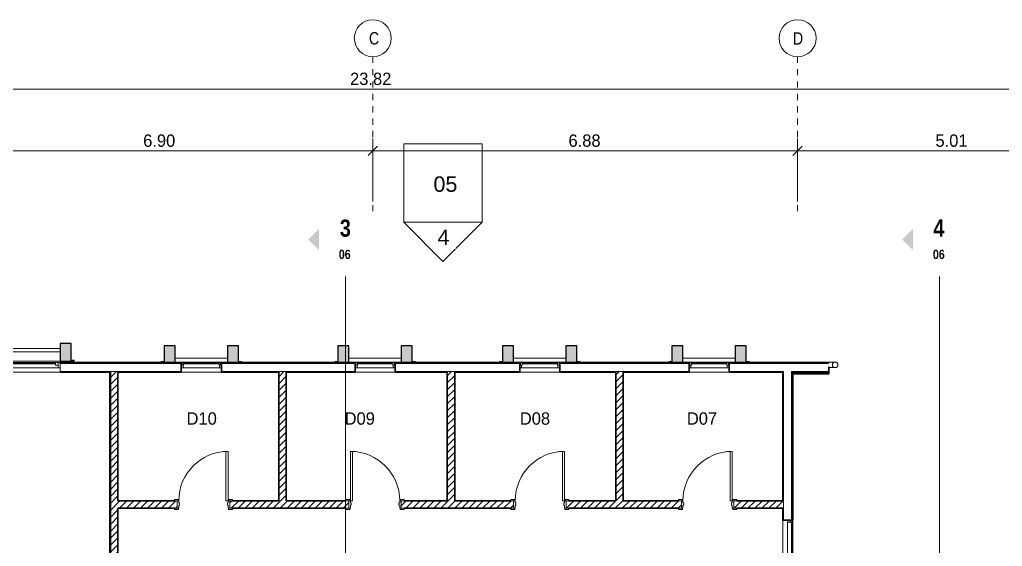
# Model space of a CAD drawing. Header units: metres. Extents: x -3 to 175, y -5 to 18.
# Drawn here: x 151.13 to 167.06, y 9.44 to 17.96 of the extents above; entities that cross this region are included whole.
import ezdxf

# ---------------------------------------------------------------- set-up
doc = ezdxf.new("R2010")
doc.units = ezdxf.units.M
doc.linetypes.add('Grid Line', pattern=[0.022225, 0.0127, -0.003175, 0.003175, -0.003175])
for name, color, linetype, lineweight in [('A-ANNO-DIMS', 7, 'Continuous', 9), ('A-ANNO-DIMS-100', 7, 'Continuous', 9), ('A-DOOR', 7, 'Continuous', 9), ('A-DOOR-FRAM', 7, 'Continuous', 18), ('A-FLOR-HRAL', 7, 'Continuous', 9), ('A-GENM', 7, 'Continuous', 9), ('A-GLAZ', 7, 'Continuous', 9), ('A-WALL', 7, 'Continuous', 9), ('A-WALL-PATT', 7, 'Continuous', 35), ('G-ANNO-SYMB', 7, 'Continuous', 9), ('G-ANNO-TEXT', 7, 'Continuous', 9), ('I-WALL', 7, 'Continuous', 9), ('P-PIPE', 7, 'Continuous', 9), ('S-GRID', 7, 'Continuous', 9), ('S-GRID-IDEN', 7, 'Continuous', 9)]:
    doc.layers.add(name, color=color, linetype=linetype, lineweight=lineweight)
doc.styles.add('Arial', font='arial.ttf', dxfattribs={"height": 0.25})
doc.styles.add('Century Gothic_1', font='GOTHIC.TTF', dxfattribs={"height": 0.2})
doc.styles.add('Saira Condensed', font='SairaCondensed-Regular.ttf', dxfattribs={"height": 0.2})
doc.styles.add('Saira Condensed_B', font='', dxfattribs={"height": 0.15})
doc.styles.add('Saira Condensed_B_1', font='', dxfattribs={"height": 0.28})
doc.styles.get('Saira Condensed_B').set_extended_font_data('Saira Condensed', bold=True)
doc.styles.get('Saira Condensed_B_1').set_extended_font_data('Saira Condensed', bold=True)
doc.dimstyles.new('FCA_N_Cotas_E100', dxfattribs={"dimscale": 0.3048, "dimtxt": 0.208834, "dimasz": 0.492126, "dimexe": 0.656168, "dimexo": 0.656168, "dimgap": 0.032808, "dimtad": 1, "dimrnd": 0.01, "dimzin": 0, "dimdsep": 46, "dimtxsty": 'Century Gothic_1', "dimblk1": 'OBLIQUE', "dimblk2": 'OBLIQUE', "dimsah": 1, "dimcen": 0.09, "dimdle": 0.656168, "dimazin": 2, "dimtfac": 1, "dimtdec": 4, "dimtix": 1, "dimtmove": 0, "dimatfit": 3, "dimfxl": 1, "dimtvp": 1, "dimtolj": 1, "dimtzin": 0, "dimarcsym": 2})
pattern_1 = [(45, (150.84138, 0), (-0.05656854, 0.05656854), [])]

# ---------------------------------------------------------------- blocks, each defined once
blk = doc.blocks.new('M_Corniza Generica - Blanco-V224-N-Hab-02')
at = {"layer": 'A-GENM', "true_color": 0xc0c0c0}
h = blk.add_hatch(color=9, dxfattribs=at)
h.paths.add_polyline_path([(13.407, 12.259), (13.412, 12.259), (13.412, 12.343), (13.407, 12.346), (13.407, 12.305)])
h.paths.add_polyline_path([(13.407, 12.412), (13.412, 12.417), (13.411, 12.419), (13.407, 12.419), (13.407, 12.413)])
at = {"layer": 'A-GENM', "lineweight": 25}
for p, q in [((13.412, 12.419), (13.407, 12.419)), ((13.407, 12.419), (13.407, 12.411)), ((13.407, 12.346), (13.407, 12.259)), ((13.412, 12.416), (13.412, 12.419)), ((13.412, 12.259), (13.412, 12.343)), ((13.407, 12.259), (13.412, 12.259))]:
    blk.add_line(p, q, dxfattribs=at)
blk = doc.blocks.new('M_Ventana Ponton - 650 x 1500 mm-2529117-N-Hab-02')
at = {"layer": 'A-GLAZ'}
for p, q in [((0.325, 0.08), (-0.325, 0.08)), ((-0.29325, 0.0089), (0.29325, 0.0089)), ((-0.325, -0.08), (0.325, -0.08)), ((0.2869, -0.08), (-0.2869, -0.08))]:
    blk.add_line(p, q, dxfattribs=at)
at = {"layer": 'A-GLAZ', "lineweight": 18}
for p, q in [((-0.29325, 0.0089), (-0.325, 0.0089)), ((-0.29325, -0.03555), (-0.29325, 0.0089)), ((0.325, 0.0089), (0.29325, 0.0089)), ((0.29325, -0.03555), (0.29325, 0.0089)), ((-0.2869, -0.08), (-0.325, -0.08)), ((-0.3123, -0.08), (-0.3123, -0.03555)), ((-0.3123, -0.03555), (-0.29325, -0.03555)), ((-0.2869, -0.03555), (-0.29325, -0.03555)), ((-0.2869, -0.08), (-0.2869, -0.03555)), ((0.2869, -0.03555), (0.29325, -0.03555)), ((0.2869, -0.08), (0.2869, -0.03555)), ((0.325, -0.08), (0.2869, -0.08)), ((0.3123, -0.03555), (0.29325, -0.03555)), ((0.3123, -0.08), (0.3123, -0.03555))]:
    blk.add_line(p, q, dxfattribs=at)
at = {"layer": 'A-GLAZ', "lineweight": 25}
blk.add_line((0.2869, -0.057775), (-0.2869, -0.057775), dxfattribs=at)
blk = doc.blocks.new('M_Ventana Ponton - 650 x 1500 mm-2528099-N-Hab-02')
at = {"layer": 'A-GLAZ'}
for p, q in [((-0.325, 0.08), (0.325, 0.08)), ((0.2869, 0.08), (-0.2869, 0.08)), ((0.325, -0.08), (-0.325, -0.08)), ((-0.29325, -0.0089), (0.29325, -0.0089))]:
    blk.add_line(p, q, dxfattribs=at)
at = {"layer": 'A-GLAZ', "lineweight": 18}
for p, q in [((-0.2869, 0.08), (-0.325, 0.08)), ((-0.3123, 0.08), (-0.3123, 0.03555)), ((-0.3123, 0.03555), (-0.29325, 0.03555)), ((-0.2869, 0.03555), (-0.29325, 0.03555)), ((-0.29325, 0.03555), (-0.29325, -0.0089)), ((-0.2869, 0.08), (-0.2869, 0.03555)), ((0.2869, 0.08), (0.2869, 0.03555)), ((0.325, 0.08), (0.2869, 0.08)), ((0.2869, 0.03555), (0.29325, 0.03555)), ((0.29325, 0.03555), (0.29325, -0.0089)), ((0.3123, 0.03555), (0.29325, 0.03555)), ((0.3123, 0.08), (0.3123, 0.03555)), ((-0.29325, -0.0089), (-0.325, -0.0089)), ((0.325, -0.0089), (0.29325, -0.0089))]:
    blk.add_line(p, q, dxfattribs=at)
at = {"layer": 'A-GLAZ', "lineweight": 25}
blk.add_line((0.2869, 0.057775), (-0.2869, 0.057775), dxfattribs=at)
blk = doc.blocks.new('M_Window-Double-Hung-Double - 1650 x 2250-2534712-N-Hab-02')
at = {"layer": 'A-GLAZ'}
for p, q in [((-0.825, 0.08), (0.825, 0.08)), ((0.793, 0.009), (-0.793, 0.009)), ((0.825, -0.08), (-0.825, -0.08)), ((-0.749, -0.08), (-0.03, -0.08)), ((0.03, -0.08), (0.749, -0.08))]:
    blk.add_line(p, q, dxfattribs=at)
at = {"layer": 'A-GLAZ', "lineweight": 18}
for p, q in [((-0.825, -0.08), (-0.825, 0.08)), ((-0.825, 0.009), (-0.793, 0.009)), ((-0.793, -0.08), (-0.793, 0.009)), ((0.793, 0.009), (0.825, 0.009)), ((0.793, -0.08), (0.793, 0.009)), ((0.825, 0.08), (0.825, -0.08)), ((-0.825, -0.08), (-0.749, -0.08)), ((-0.793, -0.036), (-0.749, -0.036)), ((-0.749, -0.08), (-0.749, -0.036)), ((0.03, -0.036), (-0.03, -0.036)), ((-0.03, -0.036), (-0.03, -0.08)), ((-0.03, -0.08), (0.03, -0.08)), ((0.03, -0.08), (0.03, -0.036)), ((0.749, -0.08), (0.749, -0.036)), ((0.793, -0.036), (0.749, -0.036)), ((0.749, -0.08), (0.825, -0.08))]:
    blk.add_line(p, q, dxfattribs=at)
at = {"layer": 'A-GLAZ', "lineweight": 25}
for p, q in [((-0.749, -0.058), (-0.03, -0.058)), ((0.03, -0.058), (0.749, -0.058))]:
    blk.add_line(p, q, dxfattribs=at)
blk = doc.blocks.new('M_Marco Ventanas Fachada Ext - M_Marco Ventanas Fachada Ext-2575492-N-Hab-02')
at = {"layer": 'A-GENM', "true_color": 0xc0c0c0}
h = blk.add_hatch(color=9, dxfattribs=at)
h.paths.add_polyline_path([(9.144, 12.419), (9.324, 12.419), (9.324, 12.684), (9.144, 12.684), (9.144, 12.483)])
h.paths.add_polyline_path([(8.297, 12.419), (8.297, 12.684), (8.117, 12.684), (8.117, 12.419), (8.275, 12.419)])
h = blk.add_hatch(color=9, dxfattribs=at)
h.paths.add_polyline_path([(9.374, 12.419), (9.374, 12.427), (9.324, 12.427), (9.324, 12.419)])
h.paths.add_polyline_path([(8.067, 12.419), (8.117, 12.419), (8.117, 12.427), (8.067, 12.427)])
at = {"layer": 'A-GENM', "lineweight": 25}
for p, q in [((8.117, 12.684), (8.117, 12.419)), ((8.297, 12.684), (8.117, 12.684)), ((8.297, 12.419), (8.297, 12.684)), ((9.324, 12.684), (9.144, 12.684)), ((9.144, 12.684), (9.144, 12.419)), ((9.324, 12.419), (9.324, 12.684)), ((8.117, 12.427), (8.067, 12.427)), ((8.067, 12.427), (8.067, 12.419)), ((8.067, 12.419), (8.117, 12.419)), ((8.117, 12.419), (8.117, 12.427)), ((8.117, 12.419), (8.297, 12.419)), ((9.144, 12.419), (9.324, 12.419)), ((9.374, 12.427), (9.324, 12.427)), ((9.324, 12.427), (9.324, 12.419)), ((9.324, 12.419), (9.374, 12.419)), ((9.374, 12.419), (9.374, 12.427))]:
    blk.add_line(p, q, dxfattribs=at)
at = {"layer": 'A-GENM'}
for p, q in [((8.297, 12.487), (9.144, 12.487)), ((8.297, 12.424), (9.144, 12.424))]:
    blk.add_line(p, q, dxfattribs=at)
blk = doc.blocks.new('M_Marco Ventanas Fachada Ext - M_Marco Ventanas Fachada Ext-V229-N-Hab-02')
at = {"layer": 'A-GENM', "true_color": 0xc0c0c0}
h = blk.add_hatch(color=9, dxfattribs=at)
h.paths.add_polyline_path([(11.892, 12.419), (12.067, 12.419), (12.067, 12.684), (11.887, 12.684), (11.887, 12.419)])
h.paths.add_polyline_path([(10.86, 12.419), (11.04, 12.419), (11.04, 12.684), (10.86, 12.684), (10.86, 12.483)])
h = blk.add_hatch(color=9, dxfattribs=at)
h.paths.add_polyline_path([(12.117, 12.419), (12.117, 12.427), (12.067, 12.427), (12.067, 12.419)])
h.paths.add_polyline_path([(10.81, 12.419), (10.86, 12.419), (10.86, 12.427), (10.81, 12.427)])
at = {"layer": 'A-GENM', "lineweight": 25}
for p, q in [((10.86, 12.684), (10.86, 12.419)), ((11.04, 12.684), (10.86, 12.684)), ((11.04, 12.419), (11.04, 12.684)), ((12.067, 12.684), (11.887, 12.684)), ((11.887, 12.684), (11.887, 12.419)), ((12.067, 12.419), (12.067, 12.684)), ((10.86, 12.427), (10.81, 12.427)), ((10.81, 12.427), (10.81, 12.419)), ((10.81, 12.419), (10.86, 12.419)), ((10.86, 12.419), (10.86, 12.427)), ((10.86, 12.419), (11.04, 12.419)), ((11.887, 12.419), (12.067, 12.419)), ((12.117, 12.427), (12.067, 12.427)), ((12.067, 12.427), (12.067, 12.419)), ((12.067, 12.419), (12.117, 12.419)), ((12.117, 12.419), (12.117, 12.427))]:
    blk.add_line(p, q, dxfattribs=at)
at = {"layer": 'A-GENM'}
for p, q in [((11.04, 12.487), (11.887, 12.487)), ((11.04, 12.424), (11.887, 12.424))]:
    blk.add_line(p, q, dxfattribs=at)
blk = doc.blocks.new('M_Marco Ventanas Fachada Ext-2 - M_Marco Ventanas Fachada Ext-2-2579068-N-Hab-02')
at = {"layer": 'A-GENM', "true_color": 0xc0c0c0}
h = blk.add_hatch(color=9, dxfattribs=at)
h.paths.add_polyline_path([(0.949, 12.439), (1.129, 12.439), (1.129, 12.724), (0.949, 12.724), (0.949, 12.483)])
h.paths.add_polyline_path([(-0.701, 12.439), (-0.701, 12.724), (-0.881, 12.724), (-0.881, 12.439)])
h = blk.add_hatch(color=9, dxfattribs=at)
h.paths.add_polyline_path([(1.179, 12.439), (1.179, 12.447), (1.129, 12.447), (1.129, 12.439)])
h.paths.add_polyline_path([(-0.931, 12.439), (-0.881, 12.439), (-0.881, 12.447), (-0.931, 12.447)])
at = {"layer": 'A-GENM', "lineweight": 25}
for p, q in [((-0.881, 12.724), (-0.881, 12.439)), ((-0.701, 12.724), (-0.881, 12.724)), ((-0.701, 12.439), (-0.701, 12.724)), ((0.949, 12.724), (0.949, 12.439)), ((1.129, 12.724), (0.949, 12.724)), ((1.129, 12.439), (1.129, 12.724)), ((-0.881, 12.447), (-0.931, 12.447)), ((-0.931, 12.447), (-0.931, 12.439)), ((-0.931, 12.439), (-0.881, 12.439)), ((-0.881, 12.439), (-0.881, 12.447)), ((-0.881, 12.439), (-0.701, 12.439)), ((0.949, 12.439), (1.129, 12.439)), ((1.179, 12.447), (1.129, 12.447)), ((1.129, 12.447), (1.129, 12.439)), ((1.129, 12.439), (1.179, 12.439)), ((1.179, 12.439), (1.179, 12.447))]:
    blk.add_line(p, q, dxfattribs=at)
at = {"layer": 'A-GENM'}
for p, q in [((0.949, 12.643), (-0.701, 12.643)), ((-0.701, 12.439), (0.949, 12.439))]:
    blk.add_line(p, q, dxfattribs=at)
blk = doc.blocks.new('Railing - Railing-2581177-N-Hab-02')
at = {"layer": 'A-FLOR-HRAL'}
for p, q in [((-0.881, 12.641), (-0.881, 12.591)), ((0.949, 12.641), (-0.701, 12.641)), ((-0.701, 12.591), (0.949, 12.591))]:
    blk.add_line(p, q, dxfattribs=at)
blk = doc.blocks.new('M_Door-Interior-Single-Flush_Panel-Wood - 800 x 2100mm-3154804-N-Hab-02')
at = {"layer": 'A-DOOR'}
for p, q in [((-0.47135, 0.083175), (-0.40635, 0.083175)), ((-0.47135, 0.063175), (-0.47135, 0.083175)), ((-0.40635, 0.063175), (-0.47135, 0.063175)), ((-0.40635, 0.083175), (-0.40635, 0.063175)), ((0.40635, 0.083175), (0.47135, 0.083175)), ((0.40635, 0.063175), (0.40635, 0.083175)), ((0.47135, 0.063175), (0.40635, 0.063175)), ((0.47135, 0.083175), (0.47135, 0.063175)), ((-0.47135, -0.056825), (-0.40635, -0.056825)), ((-0.47135, -0.076825), (-0.47135, -0.056825)), ((-0.40635, -0.076825), (-0.47135, -0.076825)), ((-0.40635, -0.056825), (-0.40635, -0.076825)), ((0.40635, -0.056825), (0.47135, -0.056825)), ((0.40635, -0.076825), (0.40635, -0.056825)), ((0.47135, -0.076825), (0.40635, -0.076825)), ((0.47135, -0.056825), (0.47135, -0.076825))]:
    blk.add_line(p, q, dxfattribs=at)
at = {"layer": 'A-DOOR', "lineweight": 18}
for p, q in [((0.365, -0.056825), (0.4, -0.056825)), ((0.365, -0.856825), (0.365, -0.056825)), ((0.4, -0.056825), (0.4, -0.856825)), ((0.4, -0.856825), (0.365, -0.856825))]:
    blk.add_line(p, q, dxfattribs=at)
at = {"layer": 'A-DOOR'}
blk.add_arc((0.4, -0.056825), 0.8, 180, 270, dxfattribs=at)
at = {"layer": 'A-DOOR-FRAM'}
for p, q in [((-0.425, -0.056825), (-0.425, 0.063175)), ((-0.40635, 0.063175), (-0.4, 0.063175)), ((-0.4, 0.063175), (-0.4, 0.0131)), ((-0.4, 0.0131), (-0.3873, 0.0131)), ((-0.3873, 0.0131), (-0.3873, -0.021825)), ((0.3873, 0.0131), (0.4, 0.0131)), ((0.3873, -0.021825), (0.3873, 0.0131)), ((0.4, 0.063175), (0.40635, 0.063175)), ((0.4, 0.0131), (0.4, 0.063175)), ((0.425, 0.063175), (0.425, -0.056825)), ((-0.4, -0.056825), (-0.40635, -0.056825)), ((-0.4, -0.021825), (-0.4, -0.056825)), ((-0.3873, -0.021825), (-0.4, -0.021825)), ((0.4, -0.021825), (0.3873, -0.021825)), ((0.4, -0.056825), (0.4, -0.021825)), ((0.40635, -0.056825), (0.4, -0.056825))]:
    blk.add_line(p, q, dxfattribs=at)
blk = doc.blocks.new('M_Door-Interior-Single-Flush_Panel-Wood - 800 x 2100mm-3153382-N-Hab-02')
at = {"layer": 'A-DOOR', "lineweight": 18}
for p, q in [((0.4, 0.856825), (0.365, 0.856825)), ((0.365, 0.856825), (0.365, 0.056825)), ((0.4, 0.056825), (0.4, 0.856825)), ((0.365, 0.056825), (0.4, 0.056825))]:
    blk.add_line(p, q, dxfattribs=at)
at = {"layer": 'A-DOOR'}
for p, q in [((-0.40635, 0.076825), (-0.47135, 0.076825)), ((-0.47135, 0.076825), (-0.47135, 0.056825)), ((-0.47135, 0.056825), (-0.40635, 0.056825)), ((-0.40635, 0.056825), (-0.40635, 0.076825)), ((0.47135, 0.076825), (0.40635, 0.076825)), ((0.40635, 0.076825), (0.40635, 0.056825)), ((0.40635, 0.056825), (0.47135, 0.056825)), ((0.47135, 0.056825), (0.47135, 0.076825)), ((-0.40635, -0.063175), (-0.47135, -0.063175)), ((-0.47135, -0.063175), (-0.47135, -0.083175)), ((-0.47135, -0.083175), (-0.40635, -0.083175)), ((-0.40635, -0.083175), (-0.40635, -0.063175)), ((0.47135, -0.063175), (0.40635, -0.063175)), ((0.40635, -0.063175), (0.40635, -0.083175)), ((0.40635, -0.083175), (0.47135, -0.083175)), ((0.47135, -0.083175), (0.47135, -0.063175))]:
    blk.add_line(p, q, dxfattribs=at)
blk.add_arc((0.4, 0.056825), 0.8, 90, 180, dxfattribs=at)
at = {"layer": 'A-DOOR-FRAM'}
for p, q in [((-0.425, 0.056825), (-0.425, -0.063175)), ((-0.4, 0.056825), (-0.40635, 0.056825)), ((-0.4, 0.021825), (-0.4, 0.056825)), ((-0.3873, 0.021825), (-0.4, 0.021825)), ((-0.3873, -0.0131), (-0.3873, 0.021825)), ((0.4, 0.021825), (0.3873, 0.021825)), ((0.3873, 0.021825), (0.3873, -0.0131)), ((0.4, 0.056825), (0.4, 0.021825)), ((0.40635, 0.056825), (0.4, 0.056825)), ((0.425, -0.063175), (0.425, 0.056825)), ((-0.40635, -0.063175), (-0.4, -0.063175)), ((-0.4, -0.063175), (-0.4, -0.0131)), ((-0.4, -0.0131), (-0.3873, -0.0131)), ((0.3873, -0.0131), (0.4, -0.0131)), ((0.4, -0.0131), (0.4, -0.063175)), ((0.4, -0.063175), (0.40635, -0.063175))]:
    blk.add_line(p, q, dxfattribs=at)
blk = doc.blocks.new('Grid - 3mm-1144979-N-Hab-02')
at = {"layer": 'S-GRID-IDEN', "color": 253, "true_color": 0xaaaaaa}
blk.add_circle((0, 0), 0.003, dxfattribs=at)
blk = doc.blocks.new('DIMBLOCK26-N-Hab-02')
at = {"layer": 'A-ANNO-DIMS-100'}
for p, q in [((149.959, 15.84), (149.959, 16.04)), ((156.857, 15.84), (156.857, 16.04)), ((149.959, 15.84), (156.857, 15.84)), ((149.959, 15.84), (149.959, 15.024)), ((156.857, 15.84), (156.857, 15.024))]:
    blk.add_line(p, q, dxfattribs=at)
at = {"layer": 'A-ANNO-DIMS-100', "lineweight": 35}
for p, q in [((149.959, 15.84), (149.884, 15.765)), ((149.959, 15.84), (150.034, 15.915)), ((156.857, 15.84), (156.782, 15.765)), ((156.857, 15.84), (156.932, 15.915))]:
    blk.add_line(p, q, dxfattribs=at)
at = {"layer": 'A-ANNO-DIMS-100', "color": 0, "insert": (153.136, 16.107), "char_height": 0.2, "width": 0.65236, "attachment_point": 1, "line_spacing_factor": 0.984502, "style": 'Century Gothic_1'}
blk.add_mtext('6.90', dxfattribs=at)
blk = doc.blocks.new('_Oblique')
at = {"color": 0, "linetype": 'ByBlock', "lineweight": -2}
blk.add_line((-0.5, -0.5), (0.5, 0.5), dxfattribs=at)
blk = doc.blocks.new('DIMBLOCK27-N-Hab-02')
at = {"layer": 'A-ANNO-DIMS-100'}
for p, q in [((156.857, 15.84), (156.857, 16.04)), ((163.74, 15.84), (163.74, 16.04)), ((156.857, 15.84), (163.74, 15.84)), ((156.857, 15.84), (156.857, 15.024)), ((163.74, 15.84), (163.74, 15.024))]:
    blk.add_line(p, q, dxfattribs=at)
at = {"layer": 'A-ANNO-DIMS-100', "lineweight": 35}
for p, q in [((156.857, 15.84), (156.782, 15.765)), ((156.857, 15.84), (156.932, 15.915)), ((163.74, 15.84), (163.665, 15.765)), ((163.74, 15.84), (163.815, 15.915))]:
    blk.add_line(p, q, dxfattribs=at)
at = {"layer": 'A-ANNO-DIMS-100', "color": 0, "insert": (160.027, 16.107), "char_height": 0.2, "width": 0.65236, "attachment_point": 1, "line_spacing_factor": 0.984502, "style": 'Century Gothic_1'}
blk.add_mtext('6.88', dxfattribs=at)
blk = doc.blocks.new('DIMBLOCK28-N-Hab-02')
at = {"layer": 'A-ANNO-DIMS-100'}
for p, q in [((163.74, 15.84), (163.74, 16.04)), ((168.749, 15.84), (168.749, 16.04)), ((163.74, 15.84), (168.949, 15.84)), ((163.74, 15.84), (163.74, 15.024)), ((168.749, 15.84), (168.749, 15.024))]:
    blk.add_line(p, q, dxfattribs=at)
at = {"layer": 'A-ANNO-DIMS-100', "lineweight": 35}
for p, q in [((163.74, 15.84), (163.665, 15.765)), ((163.74, 15.84), (163.815, 15.915)), ((168.749, 15.84), (168.674, 15.765)), ((168.749, 15.84), (168.824, 15.915))]:
    blk.add_line(p, q, dxfattribs=at)
at = {"layer": 'A-ANNO-DIMS-100', "color": 0, "insert": (165.973, 16.107), "char_height": 0.2, "width": 0.65236, "attachment_point": 1, "line_spacing_factor": 0.984502, "style": 'Century Gothic_1'}
blk.add_mtext('5.01', dxfattribs=at)
blk = doc.blocks.new('DIMBLOCK31-N-Hab-02')
at = {"layer": 'A-ANNO-DIMS-100'}
for p, q in [((144.926, 16.84), (144.926, 17.04)), ((168.749, 16.84), (168.749, 17.04)), ((144.726, 16.84), (168.949, 16.84)), ((144.926, 16.84), (144.926, 15.024)), ((168.749, 16.84), (168.749, 15.024))]:
    blk.add_line(p, q, dxfattribs=at)
at = {"layer": 'A-ANNO-DIMS-100', "lineweight": 35}
for p, q in [((144.926, 16.84), (145.001, 16.915)), ((168.749, 16.84), (168.824, 16.915)), ((144.926, 16.84), (144.851, 16.765)), ((168.749, 16.84), (168.674, 16.765))]:
    blk.add_line(p, q, dxfattribs=at)
at = {"layer": 'A-ANNO-DIMS-100', "color": 0, "insert": (156.488, 17.107), "char_height": 0.2, "width": 0.83931, "attachment_point": 1, "line_spacing_factor": 0.984502, "style": 'Century Gothic_1'}
blk.add_mtext('23.82', dxfattribs=at)
blk = doc.blocks.new('Elevation - Detail Number-1115207-N-Hab-02')
at = {"layer": 'G-ANNO-SYMB'}
for p, q in [((-0.00635, -0.00635), (-0.00635, 0.00635)), ((-0.00635, 0.00635), (0.00635, 0.00635)), ((0.00635, 0.00635), (0.00635, -0.00635)), ((0.00635, -0.00635), (-0.00635, -0.00635))]:
    blk.add_line(p, q, dxfattribs=at)
blk = doc.blocks.new('Elevation - Detail Number-1115155-N-Hab-02')
at = {"layer": 'G-ANNO-SYMB'}
for p, q in [((0, 0.00635), (-0.00635, 0)), ((0.00635, 0), (0, 0.00635)), ((-0.00635, 0), (0.00635, 0))]:
    blk.add_line(p, q, dxfattribs=at)
blk = doc.blocks.new('Section - Símbolo_Detalle_Plano-1146154-N-Hab-02')
at = {"layer": 'G-ANNO-SYMB', "true_color": 0x808080}
blk.add_hatch(color=8, dxfattribs=at).paths.add_polyline_path([(-0.0043, 0.0043), (-0.0077, 0.0043), (-0.006, 0.006)])

msp = doc.modelspace()

# ---------------------------------------------------------------- hatches: boundary and pattern name
at = {"layer": 'A-WALL-PATT', "lineweight": 9}
h = msp.add_hatch(dxfattribs=at)
h.set_pattern_fill('FP_3', color=256, style=0, pattern_type=2)
h.set_pattern_definition(pattern_1)
h.paths.add_polyline_path([(152.606, 9.043), (152.726, 9.043), (152.726, 12.269), (152.606, 12.269), (152.606, 11.064)])
h = msp.add_hatch(dxfattribs=at)
h.set_pattern_fill('FP_3', color=256, style=0, pattern_type=2)
h.set_pattern_definition(pattern_1)
h.paths.add_polyline_path([(155.335, 10.178), (155.455, 10.178), (155.455, 12.269), (155.335, 12.269), (155.335, 11.064)])
h = msp.add_hatch(dxfattribs=at)
h.set_pattern_fill('FP_3', color=256, style=0, pattern_type=2)
h.set_pattern_definition(pattern_1)
h.paths.add_polyline_path([(158.064, 10.178), (158.184, 10.178), (158.184, 12.269), (158.064, 12.269), (158.064, 11.064)])
h = msp.add_hatch(dxfattribs=at)
h.set_pattern_fill('FP_3', color=256, style=0, pattern_type=2)
h.set_pattern_definition(pattern_1)
h.paths.add_polyline_path([(160.914, 10.178), (160.914, 12.269), (160.794, 12.269), (160.794, 10.178)])
msp.add_hatch(color=256, dxfattribs=at).paths.add_polyline_path([(164.248, 12.234), (164.248, 12.259), (163.663, 12.259), (163.663, 12.234), (164.124, 12.234)])
h = msp.add_hatch(dxfattribs=at)
h.set_pattern_fill('FP_3', color=256, style=0, pattern_type=2)
h.set_pattern_definition(pattern_1)
h.paths.add_polyline_path([(163.513, 10.058), (163.513, 10.178), (162.707, 10.178), (162.707, 10.058), (163.503, 10.058)])
h.paths.add_polyline_path([(161.857, 10.058), (161.857, 10.178), (159.988, 10.178), (159.988, 10.058), (161.81, 10.058)])
h.paths.add_polyline_path([(159.138, 10.058), (159.138, 10.178), (157.318, 10.178), (157.318, 10.058), (159.092, 10.058)])
h.paths.add_polyline_path([(155.778, 10.058), (156.468, 10.058), (156.468, 10.178), (154.538, 10.178), (154.538, 10.058), (154.585, 10.058)])
h.paths.add_polyline_path([(153.552, 10.058), (153.688, 10.058), (153.688, 10.178), (152.726, 10.178), (152.726, 10.058)])

# ---------------------------------------------------------------- linework, layer by layer
at = {"layer": 'A-WALL'}
for p, q in [((153.753, 12.399), (151.79, 12.399)), ((153.753, 12.269), (151.79, 12.269)), ((152.606, 12.269), (152.606, 12.259)), ((152.726, 12.269), (152.726, 12.259)), ((156.569, 12.399), (154.403, 12.399)), ((156.569, 12.269), (154.403, 12.269)), ((155.335, 12.269), (155.335, 12.259)), ((155.455, 12.269), (155.455, 12.259)), ((159.237, 12.399), (157.219, 12.399)), ((159.237, 12.269), (157.219, 12.269)), ((158.064, 12.269), (158.064, 12.259)), ((158.184, 12.269), (158.184, 12.259)), ((161.98, 12.399), (159.887, 12.399)), ((161.98, 12.269), (159.887, 12.269)), ((160.794, 12.269), (160.794, 12.259)), ((160.914, 12.269), (160.914, 12.259)), ((164.238, 12.399), (162.63, 12.399)), ((163.513, 12.269), (162.63, 12.269)), ((163.513, 12.269), (163.513, 9.863)), ((163.643, 12.269), (163.643, 9.863)), ((164.248, 12.269), (163.643, 12.269)), ((163.663, 12.269), (163.663, 12.259)), ((152.59, 9.043), (152.59, 12.259)), ((163.503, 10.178), (163.513, 10.178)), ((163.503, 10.058), (163.513, 10.058))]:
    msp.add_line(p, q, dxfattribs=at)
at = {"layer": 'A-WALL', "lineweight": 35}
for p, q in [((152.606, 12.259), (152.606, 9.043)), ((152.726, 10.178), (152.726, 12.259)), ((155.335, 12.259), (155.335, 10.178)), ((155.455, 10.178), (155.455, 12.259)), ((158.064, 12.259), (158.064, 10.178)), ((158.184, 10.178), (158.184, 12.259)), ((160.794, 12.259), (160.794, 10.178)), ((160.914, 10.178), (160.914, 12.259)), ((153.642, 10.178), (152.726, 10.178)), ((152.726, 10.058), (153.642, 10.058)), ((152.726, 9.043), (152.726, 10.058)), ((155.335, 10.178), (154.585, 10.178)), ((154.585, 10.058), (156.422, 10.058)), ((156.422, 10.178), (155.455, 10.178)), ((158.064, 10.178), (157.365, 10.178)), ((157.365, 10.058), (159.092, 10.058)), ((159.092, 10.178), (158.184, 10.178)), ((160.794, 10.178), (160.035, 10.178)), ((160.035, 10.058), (161.81, 10.058)), ((161.81, 10.178), (160.914, 10.178)), ((163.503, 10.178), (162.753, 10.178)), ((162.753, 10.058), (163.503, 10.058))]:
    msp.add_line(p, q, dxfattribs=at)
at = {"layer": 'G-ANNO-SYMB', "lineweight": 18}
for p, q in [((156.413, -3.272), (156.413, 13.807)), ((166.039, -3.272), (166.039, 13.807))]:
    msp.add_line(p, q, dxfattribs=at)
at = {"layer": 'I-WALL', "lineweight": 35}
for p, q in [((153.753, 12.419), (151.79, 12.419)), ((153.753, 12.259), (153.753, 12.419)), ((156.569, 12.419), (154.403, 12.419)), ((154.403, 12.419), (154.403, 12.259)), ((156.569, 12.259), (156.569, 12.419)), ((159.237, 12.419), (157.219, 12.419)), ((157.219, 12.419), (157.219, 12.259)), ((159.237, 12.259), (159.237, 12.419)), ((161.98, 12.419), (159.887, 12.419)), ((159.887, 12.419), (159.887, 12.259)), ((161.98, 12.259), (161.98, 12.419)), ((164.248, 12.419), (162.63, 12.419)), ((162.63, 12.419), (162.63, 12.259)), ((164.248, 12.411), (164.248, 12.419)), ((164.248, 12.234), (164.248, 12.346)), ((151.79, 12.259), (152.606, 12.259)), ((152.726, 12.259), (153.753, 12.259)), ((154.403, 12.259), (155.335, 12.259)), ((155.455, 12.259), (156.569, 12.259)), ((157.219, 12.259), (158.064, 12.259)), ((158.184, 12.259), (159.237, 12.259)), ((159.887, 12.259), (160.794, 12.259)), ((160.914, 12.259), (161.98, 12.259)), ((162.63, 12.259), (163.503, 12.259)), ((163.503, 12.259), (163.503, 10.178)), ((163.663, 12.259), (164.248, 12.259)), ((163.663, 12.259), (163.663, 9.863)), ((163.663, 12.234), (164.248, 12.234)), ((163.503, 10.058), (163.503, 9.863)), ((163.503, 9.863), (163.663, 9.863))]:
    msp.add_line(p, q, dxfattribs=at)
at = {"layer": 'P-PIPE', "color": 9, "true_color": 0xc0c0c0}
for p, q in [((164.349, 12.424), (164.036, 12.424)), ((164.244, 12.334), (164.349, 12.334))]:
    msp.add_line(p, q, dxfattribs=at)
for centre, start_param, end_param in [((164.036, 12.379), 0, 0.455509), ((164.349, 12.379), 0, 1.570796), ((164.349, 12.379), 4.712389, 6.283185), ((164.349, 12.379), 1.570796, 3.141593), ((164.349, 12.379), 3.141593, 4.712389)]:
    msp.add_ellipse(centre, major_axis=(0, 0.045), ratio=0.995848, start_param=start_param, end_param=end_param, dxfattribs=at)
at = {"layer": 'S-GRID', "color": 254, "linetype": 'Grid Line', "true_color": 0xd4d4d4}
for p, q in [((156.857, 17.364), (156.857, 14.864)), ((163.74, 14.864), (163.74, 17.364))]:
    msp.add_line(p, q, dxfattribs=at)

# ---------------------------------------------------------------- block references
at = {"layer": 'A-DOOR'}
for p in [(154.113, 10.121), (159.563, 10.121), (162.282, 10.121)]:
    msp.add_blockref('M_Door-Interior-Single-Flush_Panel-Wood - 800 x 2100mm-3153382-N-Hab-02', p, dxfattribs=at)
at = {"layer": 'A-DOOR', "rotation": 180}
msp.add_blockref('M_Door-Interior-Single-Flush_Panel-Wood - 800 x 2100mm-3154804-N-Hab-02', (156.893, 10.121), dxfattribs=at)
at = {"layer": 'A-FLOR-HRAL'}
msp.add_blockref('Railing - Railing-2581177-N-Hab-02', (150.841, 0), dxfattribs=at)
at = {"layer": 'A-GENM'}
for name, p in [('M_Marco Ventanas Fachada Ext-2 - M_Marco Ventanas Fachada Ext-2-2579068-N-Hab-02', (150.841, 0)), ('M_Marco Ventanas Fachada Ext - M_Marco Ventanas Fachada Ext-V229-N-Hab-02', (142.614, 0)), ('M_Marco Ventanas Fachada Ext - M_Marco Ventanas Fachada Ext-V229-N-Hab-02', (145.43, 0)), ('M_Marco Ventanas Fachada Ext - M_Marco Ventanas Fachada Ext-2575492-N-Hab-02', (150.841, 0)), ('M_Marco Ventanas Fachada Ext - M_Marco Ventanas Fachada Ext-V229-N-Hab-02', (150.841, 0)), ('M_Corniza Generica - Blanco-V224-N-Hab-02', (150.841, 0))]:
    msp.add_blockref(name, p, dxfattribs=at)
at = {"layer": 'A-GLAZ'}
for name, p, rotation in [('M_Window-Double-Hung-Double - 1650 x 2250-2534712-N-Hab-02', (150.965, 12.339), 180), ('M_Ventana Ponton - 650 x 1500 mm-2529117-N-Hab-02', (163.583, 9.538), 89.99999999999955)]:
    msp.add_blockref(name, p, dxfattribs=dict(at, rotation=rotation))
for p in [(154.078, 12.339), (156.894, 12.339), (159.562, 12.339), (162.305, 12.339)]:
    msp.add_blockref('M_Ventana Ponton - 650 x 1500 mm-2528099-N-Hab-02', p, dxfattribs=at)
at = {"layer": 'G-ANNO-SYMB', "xscale": 99.99999999999993, "yscale": 99.99999999999993, "zscale": 99.99999999999993}
msp.add_blockref('Elevation - Detail Number-1115207-N-Hab-02', (157.992, 15.322), dxfattribs=at)
at = {"layer": 'G-ANNO-SYMB', "extrusion": (0, 0, -1), "xscale": 99.99999999999993, "yscale": 99.99999999999993, "zscale": 99.99999999999993, "rotation": 180}
msp.add_blockref('Elevation - Detail Number-1115155-N-Hab-02', (-157.992, 14.687), dxfattribs=at)
at = {"layer": 'G-ANNO-SYMB', "color": 8, "lineweight": 18, "true_color": 0x808080, "extrusion": (0, 0, -1), "xscale": 99.99999999999993, "yscale": 99.99999999999993, "zscale": 99.99999999999993, "rotation": 270.0000000000005}
for p in [(-156.413, 13.807), (-166.039, 13.807)]:
    msp.add_blockref('Section - Símbolo_Detalle_Plano-1146154-N-Hab-02', p, dxfattribs=at)
at = {"layer": 'S-GRID-IDEN', "color": 253, "true_color": 0xaaaaaa, "xscale": 99.99999999999993, "yscale": 99.99999999999993, "zscale": 99.99999999999993, "rotation": 180}
msp.add_blockref('Grid - 3mm-1144979-N-Hab-02', (156.857, 17.664), dxfattribs=at)
at = {"layer": 'S-GRID-IDEN', "color": 253, "true_color": 0xaaaaaa, "xscale": 99.99999999999993, "yscale": 99.99999999999993, "zscale": 99.99999999999993}
msp.add_blockref('Grid - 3mm-1144979-N-Hab-02', (163.74, 17.664), dxfattribs=at)

# ---------------------------------------------------------------- texts
at = {"layer": 'G-ANNO-SYMB', "char_height": 0.28, "attachment_point": 1, "style": 'Saira Condensed_B_1'}
for s, insert, width in [('\\fSaira Condensed|b1|i0|c0|p2|;3', (156.323, 14.731), 0.21646), ('\\fSaira Condensed|b1|i0|c0|p2|;4', (165.939, 14.731), 0.24051)]:
    msp.add_mtext(s, dxfattribs=dict(at, insert=insert, width=width))
at = {"layer": 'G-ANNO-SYMB', "color": 8, "true_color": 0x808080, "char_height": 0.15, "width": 0.25654, "attachment_point": 1, "style": 'Saira Condensed_B', "bg_fill": 3, "box_fill_scale": 1.25, "bg_fill_color": 256, "bg_fill_true_color": 13158600, "bg_fill_transparency": 0}
for insert in [(156.306, 14.242), (165.932, 14.242)]:
    msp.add_mtext('06', dxfattribs=dict(at, insert=insert))
at = {"layer": 'G-ANNO-TEXT', "char_height": 0.2, "width": 0.64135, "attachment_point": 1, "style": 'Century Gothic_1'}
for s, insert in [('D10', (153.839, 11.61)), ('D09', (156.4, 11.61)), ('D08', (159.239, 11.61)), ('D07', (161.945, 11.61))]:
    msp.add_mtext(s, dxfattribs=dict(at, insert=insert))
at = {"layer": 'S-GRID-IDEN', "color": 253, "true_color": 0xaaaaaa, "char_height": 0.2, "attachment_point": 1, "style": 'Saira Condensed'}
for s, insert, width in [('C', (156.794, 17.763), 0.1443), ('D', (163.664, 17.761), 0.17637)]:
    msp.add_mtext(s, dxfattribs=dict(at, insert=insert, width=width))

# ---------------------------------------------------------------- dimensions: what is measured, and where the dimension line sits
at = {"layer": 'A-ANNO-DIMS'}
for base, p1, p2, override, picture, middle in [((168.749, 16.84), (144.926, 14.824), (168.749, 14.824), {"dimpost": '<>', "dimfxl": 23.823665}, 'DIMBLOCK31-N-Hab-02', (156.838, 16.955)), ((156.857, 15.84), (149.959, 14.824), (156.857, 14.824), {"dimpost": '<>', "dimfxl": 6.898516}, 'DIMBLOCK26-N-Hab-02', (153.408, 15.955)), ((163.74, 15.84), (156.857, 14.824), (163.74, 14.824), {"dimpost": '<>', "dimfxl": 6.882891}, 'DIMBLOCK27-N-Hab-02', (160.299, 15.955)), ((168.749, 15.84), (163.74, 14.824), (168.749, 14.824), {"dimpost": '<>', "dimfxl": 5.009375}, 'DIMBLOCK28-N-Hab-02', (166.245, 15.955))]:
    dim = msp.add_linear_dim(base=base, p1=p1, p2=p2, dimstyle='FCA_N_Cotas_E100', override=override, dxfattribs=at)
    dim.commit()
    dim.dimension.update_dxf_attribs({"geometry": picture, "text_midpoint": middle})

# ---------------------------------------------------------------- next in the draw order: texts
at = {"layer": 'G-ANNO-SYMB', "char_height": 0.25, "attachment_point": 1, "style": 'Arial', "bg_fill": 3, "box_fill_scale": 1.25, "bg_fill_color": 256, "bg_fill_true_color": 13158600, "bg_fill_transparency": 0}
for s, insert, width in [('05', (157.839, 15.428), 0.46498), ('4', (157.906, 14.568), 0.23249)]:
    msp.add_mtext(s, dxfattribs=dict(at, insert=insert, width=width))

doc.saveas('drawing.dxf')
